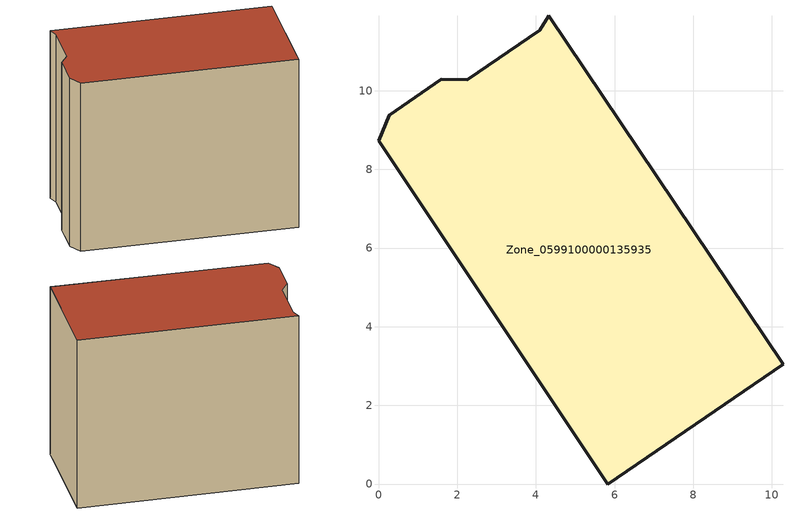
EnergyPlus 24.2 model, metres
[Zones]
Zone_0599100000135935
 floor ground (C_G): 0,8.72 0.27,9.37 1.59,10.29 2.26,10.28 4.1,11.54 4.33,11.9 10.28,3.05 5.83,0 z0
 wall outside (C_F): 2.26,10.28 1.59,10.29 0.27,9.37 0,8.72 5.83,0 10.28,3.05 4.33,11.9 4.1,11.54 2.26,10.28 z0:8.96
 roof outside (C_R): 4.33,11.9 4.1,11.54 2.26,10.28 1.59,10.29 0.27,9.37 0,8.72 5.83,0 10.28,3.05 z8.96
[BUILDING]
Pand.0599100000135935: North Axis=0; Terrain=City; Loads Convergence Tolerance Value=0.04; Temperature Convergence Tolerance Value=0.4; Solar Distribution=FullExterior; Maximum Number of Warmup Days=25; Minimum Number of Warmup Days=1
[Site:Location]
Rotterdam.The.Hague.AP_ZH_NLD Design_Conditions: Latitude=51.96; Longitude=4.45; Time Zone=1; Elevation=-4.5
[SITE:GROUNDTEMPERATURE:BUILDINGSURFACE]
18, 18, 18, 18, 18, 18, 18, 18, 18, 18, 18, 18
[MATERIAL] Thermal Absorptance=0.9; Solar Absorptance=0.7; Visible Absorptance=0.7
Name | Roughness | Thickness | Conductivity | Density | Specific Heat
G.TI.1946 | MediumSmooth | 0.15 | 1 | 540 | 1210
F.TI.1946 | Rough | 0.3 | 0.857143 | 1920 | 840
R.TI.1946 | MediumRough | 0.2 | 0.1 | 1500 | 1000
[CONSTRUCTION]
C_G: G.TI.1946
C_F: F.TI.1946
C_R: R.TI.1946
[ZONE]
Zone_0599100000135935: Type=1; Multiplier=1; Ceiling Height=Autocalculate; Volume=Autocalculate; Floor Area=autocalculate; Part of Total Floor Area=Yes
[ZONEINFILTRATION:DESIGNFLOWRATE]
Infil_Zone_0599100000135935: Zone or ZoneList or Space or SpaceList=Zone_0599100000135935; Schedule=AlwaysOn; Design Flow Rate Calculation Method=Flow/Area; Flow Rate per Floor Area=0.003; Constant Term Coefficient=1; Temperature Term Coefficient=0; Velocity Term Coefficient=0; Velocity Squared Term Coefficient=0
[HVACTEMPLATE:ZONE:IDEALLOADSAIRSYSTEM]
Zone_0599100000135935: Maximum Heating Supply Air Temperature=50; Minimum Cooling Supply Air Temperature=13; Maximum Heating Supply Air Humidity Ratio=0.0156; Minimum Cooling Supply Air Humidity Ratio=0.0077; Heating Limit=NoLimit; Cooling Limit=NoLimit; Dehumidification Control Type=ConstantSensibleHeatRatio; Cooling Sensible Heat Ratio=0.7; Dehumidification Setpoint=60; Humidification Control Type=None; Humidification Setpoint=30; Outdoor Air Method=None; Outdoor Air Flow Rate per Person=0.00944; Outdoor Air Flow Rate per Zone Floor Area=0; Outdoor Air Flow Rate per Zone=0; Demand Controlled Ventilation Type=None; Outdoor Air Economizer Type=NoEconomizer; Heat Recovery Type=None; Sensible Heat Recovery Effectiveness=0.7; Latent Heat Recovery Effectiveness=0.65
[ZONECONTROL:THERMOSTAT]
ThermostatControl_Zone_0599100000135935: Zone or ZoneList=Zone_0599100000135935; Control Type Schedule=DualSetpointControlType; Control 1=Thermostat_Zone_0599100000135935; Temperature Difference Between Cutout And Setpoint=0
[THERMOSTATSETPOINT:DUALSETPOINT]
Thermostat_Zone_0599100000135935: Heating Setpoint Temperature Schedule=HeatingSetpoint_Zone_0599100000135935; Cooling Setpoint Temperature Schedule=CoolingSetpoint_Zone_0599100000135935
[SCHEDULE:COMPACT]
HeatingSetpoint_Zone_0599100000135935: Through: 12/31, For: AllDays, Until: 24:00, 21
CoolingSetpoint_Zone_0599100000135935: Through: 12/31, For: AllDays, Until: 24:00, 24
DualSetpointControlType: Through: 12/31, For: AllDays, Until: 24:00, 4
AlwaysOn: Through: 12/31, For: AllDays, Until: 24:00, 1
